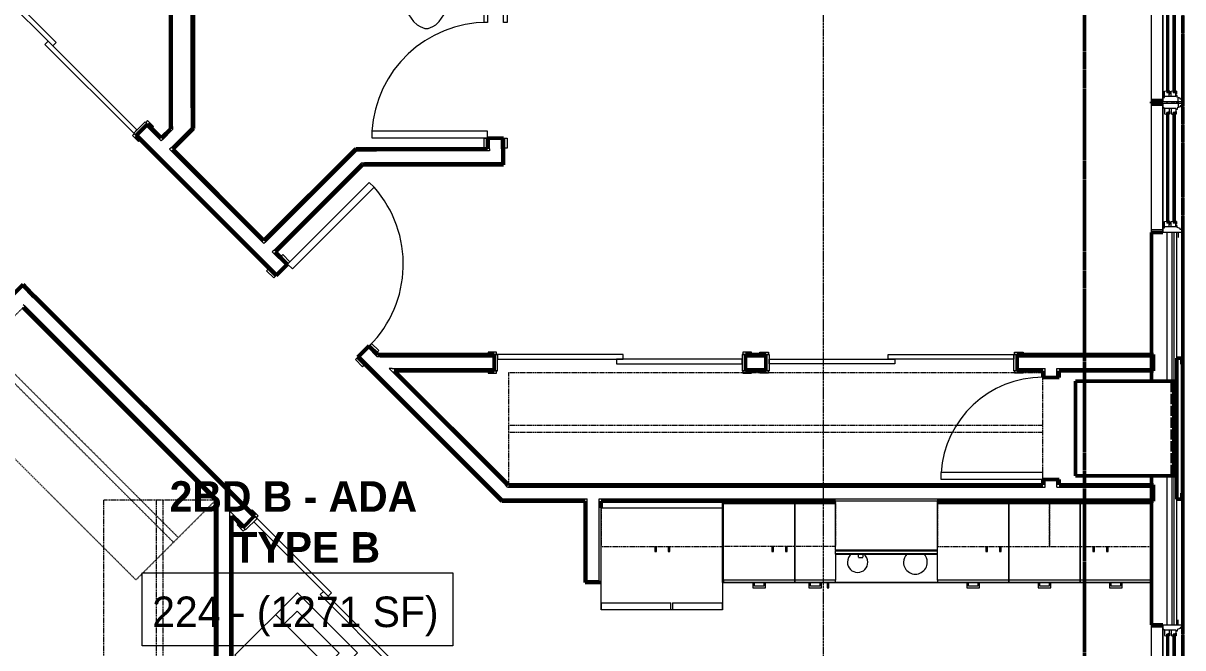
# Model space of a CAD drawing. Header units: inches. Extents: x -4218 to -1830, y 9767 to 12426.
# Drawn here: x -2408.9 to -2067.5, y 10197.6 to 10381.6 of the extents above; entities that cross this region are included whole.
import ezdxf

# ---------------------------------------------------------------- set-up
doc = ezdxf.new("R2010")
doc.units = ezdxf.units.IN
doc.header["$MEASUREMENT"] = 0
for name, pattern in [('Dash', [0.25, 0.125, -0.125]), ('Dash 1_16_', [0.125, 0.0625, -0.0625]), ('Grid Line 1_2_', [0.875, 0.5, -0.125, 0.125, -0.125])]:
    doc.linetypes.add(name, pattern=pattern)
for name, color, linetype, lineweight in [('0-1', 7, 'Continuous', 5), ('0-2', 252, 'Continuous', 9), ('A-AREA-IDEN', 2, 'Continuous', 9), ('A-DOOR-1', 10, 'Continuous', 9), ('A-DOOR-2', 50, 'Continuous', 20), ('A-DOOR-FRAM-1', 50, 'Continuous', 20), ('A-GENM', 5, 'Continuous', 9), ('A-GENM-6', 5, 'Continuous', 50), ('A-GLAZ-1', 151, 'Continuous', 9), ('A-GLAZ-2', 151, 'Continuous', 20), ('A-GLAZ-3', 151, 'Continuous', 50), ('A-WALL', 113, 'Continuous', 13), ('A-WALL-1', 7, 'Continuous', 50), ('A-WALL-2', 250, 'Continuous', 13), ('A-WALL-3', 253, 'Continuous', 9), ('A-WALL-4', 252, 'Continuous', 9), ('A-WALL-7', 113, 'Continuous', 9), ('A-WALL-8', 113, 'Continuous', 50), ('C-PROP-LINE-1', 91, 'Dash 1_16_', 50), ('P-SANR-FIXT-1', 10, 'Continuous', 9), ('P-SANR-FIXT-3', 252, 'Continuous', 9), ('Q-CASE-1', 253, 'Continuous', 9), ('Q-CASE-2', 252, 'Continuous', 9), ('Q-CASE-3', 10, 'Continuous', 9), ('Q-CASE-4', 10, 'Dash', 9), ('Q-CASE-5', 254, 'Continuous', 9), ('Q-CASE-HDLN-1', 10, 'Dash', 9), ('Q-SPCQ-1', 10, 'Continuous', 9), ('S-GRID-1', 1, 'Grid Line 1_2_', 9)]:
    doc.layers.add(name, color=color, linetype=linetype, lineweight=lineweight)
doc.styles.add('Century Gothic', font='ufonts.com_century-gothic.ttf', dxfattribs={"height": 9})
doc.styles.add('Century Gothic_B', font='GOTHICB.TTF', dxfattribs={"height": 9})

# ---------------------------------------------------------------- blocks, each defined once
blk = doc.blocks.new('OD_CW_Closet - OD_CW_Closet-2068594-BACKGROUND - 2ND FLOOR')
at = {"layer": 'Q-CASE-HDLN-1'}
for p, q in [((80.94, 24), (0.74, 24)), ((0.74, 24), (0.74, -9.27)), ((80.94, -9.27), (80.94, 24)), ((0.74, 8.37), (80.94, 8.37)), ((0.74, 6.37), (80.94, 6.37)), ((0.74, -9.27), (80.94, -9.27))]:
    blk.add_line(p, q, dxfattribs=at)
blk = doc.blocks.new('OD_CW_Closet - OD_CW_Closet-3115502-BACKGROUND - 2ND FLOOR')
at = {"layer": 'Q-CASE-HDLN-1'}
for p, q in [((78.86, 24), (0.74, 24)), ((0.74, 24), (0.74, -9)), ((78.86, -9), (78.86, 24)), ((0.74, 8.5), (78.86, 8.5)), ((0.74, 6.5), (78.86, 6.5)), ((0.74, -9), (78.86, -9))]:
    blk.add_line(p, q, dxfattribs=at)
blk = doc.blocks.new('Stacked Washer and Dryer - 26_x25_ - Private-1352637-BACKGROUND - 2ND FLOOR')
at = {"layer": 'P-SANR-FIXT-1'}
for p, q in [((0, 12.5), (26, 12.5)), ((0, 12.5), (0, -12.5)), ((16.90625, 12.5), (16.90625, -12.5)), ((26, 12.5), (26, -12.5)), ((16.90625, 8.75), (22.09375, 8.75)), ((22.09375, 8.75), (22.09375, -8.75)), ((22.09375, -8.75), (16.90625, -8.75)), ((26, -12.5), (0, -12.5))]:
    blk.add_line(p, q, dxfattribs=at)
blk = doc.blocks.new('SLIDING - FLUSH - 5-0 x 6-8-3203585-BACKGROUND - 2ND FLOOR')
at = {"layer": 'A-DOOR-1'}
for p, q in [((-30.25, 3), (-32.75, 3)), ((-32.75, 3), (-32.75, 2.25)), ((-32.75, 2.25), (-30.25, 2.25)), ((-30.25, 2.25), (-30.25, 3)), ((30.25, 3), (30.25, 2.25)), ((32.75, 3), (30.25, 3)), ((30.25, 2.25), (32.75, 2.25)), ((32.75, 2.25), (32.75, 3)), ((-30.25, -2.5), (-32.75, -2.5)), ((-32.75, -2.5), (-32.75, -3.25)), ((-32.75, -3.25), (-30.25, -3.25)), ((-30.25, -3.25), (-30.25, -2.5)), ((32.75, -2.5), (30.25, -2.5)), ((30.25, -2.5), (30.25, -3.25)), ((30.25, -3.25), (32.75, -3.25)), ((32.75, -3.25), (32.75, -2.5))]:
    blk.add_line(p, q, dxfattribs=at)
at = {"layer": 'A-DOOR-2'}
for p, q in [((1, 2.25), (-30, 2.25)), ((-30, 2.25), (-30, 0.87)), ((-30, 0.87), (1, 0.87)), ((30, 0.87), (-1, 0.87)), ((-1, 0.87), (-1, -0.5)), ((1, 0.87), (1, 2.25)), ((30, -0.5), (30, 0.87)), ((-1, -0.5), (30, -0.5))]:
    blk.add_line(p, q, dxfattribs=at)
at = {"layer": 'A-DOOR-FRAM-1'}
for p, q in [((-30, 2.25), (-31, 2.25)), ((-31, 2.25), (-31, -2.5)), ((-30, -2.5), (-30, 2.25)), ((31, 2.25), (30, 2.25)), ((30, 2.25), (30, -2.5)), ((31, -2.5), (31, 2.25)), ((-31, -2.5), (-30, -2.5)), ((30, -2.5), (31, -2.5))]:
    blk.add_line(p, q, dxfattribs=at)
blk = doc.blocks.new('SWING - SINGLE - FLUSH - 30_ x 70_ - MAGIC PAK DOOR - ACOUSTICAL SEAL - IN CLOSET-3199408-BACKGROUND - 2ND FLOOR')
at = {"layer": 'A-DOOR-1'}
blk.add_arc((15, -2.375), 30.067, 180, 266.18593, dxfattribs=at)
at = {"layer": 'A-DOOR-2'}
for p, q in [((13, -2.375), (13, -32.375)), ((15, -2.375), (13, -2.375)), ((15, -2.375), (15, -32.375)), ((15, -32.375), (13, -32.375))]:
    blk.add_line(p, q, dxfattribs=at)
blk = doc.blocks.new('SWING - SINGLE - FLUSH - 2-10 x 6-8 - PRIVACY-3199405-BACKGROUND - 2ND FLOOR')
at = {"layer": 'A-DOOR-1'}
blk.add_arc((17, -2.38), 34.07, 180, 266.6343, dxfattribs=at)
at = {"layer": 'A-DOOR-2'}
for p, q in [((15, -2.38), (15, -36.38)), ((17, -2.38), (15, -2.38)), ((17, -2.38), (17, -36.38)), ((17, -36.38), (15, -36.38))]:
    blk.add_line(p, q, dxfattribs=at)
at = {"layer": 'A-DOOR-FRAM-1'}
for p, q in [((-20, 2.37), (-20, 3.37)), ((-20, 3.37), (-17, 3.37)), ((-17, 2.37), (-20, 2.37)), ((-17, 3.37), (-17, 2.37)), ((17, 2.37), (17, 3.37)), ((17, 3.37), (20, 3.37)), ((20, 2.37), (17, 2.37)), ((20, 3.37), (20, 2.37)), ((-20, -2.38), (-17, -2.38)), ((-20, -3.38), (-20, -2.38)), ((-17, -3.38), (-20, -3.38)), ((-17, -2.38), (-17, -3.38)), ((17, -2.38), (20, -2.38)), ((17, -3.38), (17, -2.38)), ((20, -3.38), (17, -3.38)), ((20, -2.38), (20, -3.38))]:
    blk.add_line(p, q, dxfattribs=at)
blk = doc.blocks.new('SLIDING - FLUSH - 6-0 x 6-8-3203588-BACKGROUND - 2ND FLOOR')
at = {"layer": 'A-DOOR-1'}
for p, q in [((-38.75, 3.25), (-36.25, 3.25)), ((-38.75, 2.5), (-38.75, 3.25)), ((-36.25, 2.5), (-38.75, 2.5)), ((-36.25, 3.25), (-36.25, 2.5)), ((36.25, 3.25), (38.75, 3.25)), ((36.25, 2.5), (36.25, 3.25)), ((38.75, 2.5), (36.25, 2.5)), ((38.75, 3.25), (38.75, 2.5)), ((-38.75, -2.25), (-36.25, -2.25)), ((-38.75, -3), (-38.75, -2.25)), ((-36.25, -3), (-38.75, -3)), ((-36.25, -2.25), (-36.25, -3)), ((36.25, -2.25), (38.75, -2.25)), ((36.25, -3), (36.25, -2.25)), ((38.75, -3), (36.25, -3)), ((38.75, -2.25), (38.75, -3))]:
    blk.add_line(p, q, dxfattribs=at)
at = {"layer": 'A-DOOR-2'}
for p, q in [((-1, -0.875), (-1, 0.5)), ((-1, 0.5), (36, 0.5)), ((36, 0.5), (36, -0.875)), ((-36, -2.25), (-36, -0.875)), ((-36, -0.875), (1, -0.875)), ((1, -2.25), (-36, -2.25)), ((36, -0.875), (-1, -0.875)), ((1, -0.875), (1, -2.25))]:
    blk.add_line(p, q, dxfattribs=at)
at = {"layer": 'A-DOOR-FRAM-1'}
for p, q in [((-37, -2.25), (-37, 2.5)), ((-37, 2.5), (-36, 2.5)), ((-36, 2.5), (-36, -2.25)), ((36, 2.5), (37, 2.5)), ((36, -2.25), (36, 2.5)), ((37, 2.5), (37, -2.25)), ((-36, -2.25), (-37, -2.25)), ((37, -2.25), (36, -2.25))]:
    blk.add_line(p, q, dxfattribs=at)
blk = doc.blocks.new('OD_CW_Closet - OD_CW_Closet-2067908-BACKGROUND - 2ND FLOOR')
at = {"layer": 'Q-CASE-HDLN-1'}
for p, q in [((158.05, 24), (0.74, 24)), ((0.74, 24), (0.74, -9)), ((158.05, -9), (158.05, 24)), ((0.74, 8.5), (158.05, 8.5)), ((0.74, 6.5), (158.05, 6.5)), ((0.74, -9), (158.05, -9))]:
    blk.add_line(p, q, dxfattribs=at)
blk = doc.blocks.new('SLIDING - FLUSH - 6-0 x 6-8-3203587-BACKGROUND - 2ND FLOOR')
at = {"layer": 'A-DOOR-1'}
for p, q in [((-36.25, 3), (-38.75, 3)), ((-38.75, 3), (-38.75, 2.25)), ((-38.75, 2.25), (-36.25, 2.25)), ((-36.25, 2.25), (-36.25, 3)), ((36.25, 3), (36.25, 2.25)), ((38.75, 3), (36.25, 3)), ((36.25, 2.25), (38.75, 2.25)), ((38.75, 2.25), (38.75, 3)), ((-36.25, -2.5), (-38.75, -2.5)), ((-38.75, -2.5), (-38.75, -3.25)), ((-38.75, -3.25), (-36.25, -3.25)), ((-36.25, -3.25), (-36.25, -2.5)), ((38.75, -2.5), (36.25, -2.5)), ((36.25, -2.5), (36.25, -3.25)), ((36.25, -3.25), (38.75, -3.25)), ((38.75, -3.25), (38.75, -2.5))]:
    blk.add_line(p, q, dxfattribs=at)
at = {"layer": 'A-DOOR-2'}
for p, q in [((1, 2.25), (-36, 2.25)), ((-36, 2.25), (-36, 0.875)), ((-36, 0.875), (1, 0.875)), ((36, 0.875), (-1, 0.875)), ((-1, 0.875), (-1, -0.5)), ((1, 0.875), (1, 2.25)), ((36, -0.5), (36, 0.875)), ((-1, -0.5), (36, -0.5))]:
    blk.add_line(p, q, dxfattribs=at)
at = {"layer": 'A-DOOR-FRAM-1'}
for p, q in [((-36, 2.25), (-37, 2.25)), ((-37, 2.25), (-37, -2.5)), ((-36, -2.5), (-36, 2.25)), ((37, 2.25), (36, 2.25)), ((36, 2.25), (36, -2.5)), ((37, -2.5), (37, 2.25)), ((-37, -2.5), (-36, -2.5)), ((36, -2.5), (37, -2.5))]:
    blk.add_line(p, q, dxfattribs=at)
blk = doc.blocks.new('Toilet-Domestic-3D - Toilet-Domestic-3D-V56-BACKGROUND - 2ND FLOOR')
at = {"layer": 'P-SANR-FIXT-1'}
for p, q in [((-9.98, 11.75), (-9.98, 19.48)), ((9.98, 19.48), (9.98, 11.75)), ((6.25, 8.02), (-6.25, 8.02)), ((-4.86, 8.02), (-5.21, 5)), ((4.86, 8.02), (5.21, 5)), ((-6.4, 4), (-6.97, 3)), ((-5.21, 5), (-6.4, 4)), ((-3.84, 5.5), (-5.21, 5)), ((-2.5, 5.74), (-3.84, 5.5)), ((-1, 6), (-2.01, 5.82)), ((1, 6), (-1, 6)), ((2, 5.82), (1, 6)), ((3.84, 5.5), (2.49, 5.74)), ((5.21, 5), (3.84, 5.5)), ((6.4, 4), (5.21, 5)), ((6.97, 3), (6.4, 4)), ((-7.41, 1), (-7.5, 0)), ((-7.24, 2), (-7.41, 1)), ((-6.97, 3), (-7.24, 2)), ((7.24, 2), (6.97, 3)), ((7.41, 1), (7.24, 2)), ((7.5, 0), (7.41, 1)), ((-7.5, 0), (-7.33, -1.99)), ((-7.33, -1.99), (-6.79, -4)), ((6.79, -4), (7.33, -1.99)), ((7.33, -1.99), (7.5, 0)), ((-6.79, -4), (-6.06, -6)), ((-6.06, -6), (-5.13, -8)), ((5.13, -8), (6.06, -6)), ((6.06, -6), (6.79, -4)), ((-5.13, -8), (-3.74, -10)), ((-3.74, -10), (-2.74, -11)), ((2.74, -11), (3.74, -10)), ((3.74, -10), (5.13, -8)), ((-2.74, -11), (-1.87, -11.5)), ((-1.87, -11.5), (-0.5, -12)), ((-0.5, -12), (0.5, -12)), ((0.5, -12), (1.87, -11.5)), ((1.87, -11.5), (2.74, -11))]:
    blk.add_line(p, q, dxfattribs=at)
for centre, start, end in [((-6.25, 11.75), 180, 270), ((6.25, 11.75), 270, 360)]:
    blk.add_arc(centre, 3.73, start, end, dxfattribs=at)
at = {"layer": 'P-SANR-FIXT-3'}
blk.add_line((-9.98, 19.48), (9.98, 19.48), dxfattribs=at)
blk = doc.blocks.new('Refrigerator_-_Side-by-Side_6047 - 36_ X 30_-1372843-BACKGROUND - 2ND FLOOR')
at = {"layer": 'Q-SPCQ-1'}
for p, q in [((-17.88, 15.58), (17.87, 15.58)), ((-17.88, -14.42), (-17.88, 15.58)), ((-17.88, 15.58), (-3.13, 15.58)), ((-17.88, 15.58), (-17.88, 13.58)), ((-3.13, 13.58), (-3.13, 15.58)), ((-2.63, 15.58), (17.87, 15.58)), ((-2.63, 15.58), (-2.63, 13.58)), ((17.87, 15.58), (17.87, -14.42)), ((17.87, 13.58), (17.87, 15.58)), ((-3.13, 13.58), (-17.88, 13.58)), ((17.87, 13.58), (-2.63, 13.58)), ((17.87, -14.42), (-17.88, -14.42))]:
    blk.add_line(p, q, dxfattribs=at)
blk = doc.blocks.new('Range - 24_ x 30_-V64-BACKGROUND - 2ND FLOOR')
at = {"layer": 'Q-SPCQ-1'}
blk.add_line((0, -22), (0.12, -22), dxfattribs=at)
for centre, radius, start, end in [((6.5, -6), 3.5, 360, 180), ((23.5, -6), 3, 0, 180), ((6.5, -6), 3.5, 180, 223.5648), ((6.5, -6), 3.5, 316.389, 0), ((23.5, -6), 3, 180, 233.3258), ((23.5, -6), 3, 306.1227, 0), ((6.5, -6), 3.5, 261.0228, 278.9772)]:
    blk.add_arc(centre, radius, start, end, dxfattribs=at)
blk = doc.blocks.new('Single Door 1 Drawer 211 - 211 Base Cabinet Single Door1 Drawer 12_-V65-BACKGROUND - 2ND FLOOR')
at = {"layer": 'Q-CASE-1'}
for p, q in [((-11.26, -0.37), (-11.26, 0)), ((-1.76, -24), (-1.27, -24))]:
    blk.add_line(p, q, dxfattribs=at)
at = {"layer": 'Q-CASE-2'}
for p, q in [((-11.26, -23.25), (-11.26, -0.37)), ((0.74, -14.49), (0.74, -14.61)), ((0.74, -15.6), (0.74, -23.25)), ((-11.26, -23.25), (-11.26, -24)), ((0.74, -23.25), (-11.26, -23.25)), ((0.74, -24), (0.74, -23.25)), ((-11.26, -24), (0.74, -24)), ((-7.14, -24), (-6.64, -24)), ((-3.39, -24), (-3.89, -24)), ((-1.76, -24), (-1.27, -24))]:
    blk.add_line(p, q, dxfattribs=at)
at = {"layer": 'Q-CASE-3'}
for p, q in [((-7.14, -24), (-7.14, -25.5)), ((-7.14, -25.5), (-3.39, -25.5)), ((-6.64, -25), (-6.64, -24)), ((-3.89, -25), (-6.64, -25)), ((-3.89, -24), (-3.89, -25)), ((-3.39, -25.5), (-3.39, -24)), ((-1.76, -24), (-1.76, -25.5)), ((-1.76, -25.5), (-1.27, -25.5)), ((-1.27, -25.5), (-1.27, -24))]:
    blk.add_line(p, q, dxfattribs=at)
at = {"layer": 'Q-CASE-5'}
blk.add_line((-11.26, 0), (0.74, 0), dxfattribs=at)
blk = doc.blocks.new('Base Cabinet 4 Drawer 254 - Base Cabinet 4 Drawer 254 21_-2556168-BACKGROUND - 2ND FLOOR')
at = {"layer": 'Q-CASE-1'}
for p, q in [((-9.76, -0.37), (-9.76, 0)), ((11.24, 0), (11.24, -0.37)), ((-1.14, -24), (-0.64, -24)), ((2.61, -24), (2.11, -24))]:
    blk.add_line(p, q, dxfattribs=at)
at = {"layer": 'Q-CASE-2'}
for p, q in [((-9.76, -23.25), (-9.76, -0.37)), ((11.24, -0.37), (11.24, -23.25)), ((-9.76, -23.25), (-9.76, -24)), ((11.24, -23.25), (-9.76, -23.25)), ((11.24, -24), (11.24, -23.25)), ((-9.76, -24), (11.24, -24)), ((-1.14, -24), (-0.64, -24)), ((2.61, -24), (2.11, -24))]:
    blk.add_line(p, q, dxfattribs=at)
at = {"layer": 'Q-CASE-3'}
for p, q in [((-1.14, -24), (-1.14, -25.5)), ((-1.14, -25.5), (2.61, -25.5)), ((-0.64, -25), (-0.64, -24)), ((2.11, -25), (-0.64, -25)), ((2.11, -24), (2.11, -25)), ((2.61, -25.5), (2.61, -24))]:
    blk.add_line(p, q, dxfattribs=at)
at = {"layer": 'Q-CASE-5'}
for p, q in [((-9.76, 0), (11.24, 0)), ((-1.14, -24), (-0.64, -24)), ((-1.14, -24), (-0.64, -24)), ((2.61, -24), (2.11, -24)), ((2.61, -24), (2.11, -24))]:
    blk.add_line(p, q, dxfattribs=at)
blk = doc.blocks.new('Base Cabinet 3 Drawer 230 - Base Cabinet 3 Drawer 230 21_-V44-BACKGROUND - 2ND FLOOR')
at = {"layer": 'Q-CASE-1'}
for p, q in [((-9.76, -0.37), (-9.76, 0)), ((11.24, 0), (11.24, -0.37)), ((-1.14, -24), (-0.64, -24)), ((2.61, -24), (2.11, -24))]:
    blk.add_line(p, q, dxfattribs=at)
at = {"layer": 'Q-CASE-2'}
for p, q in [((-9.76, -23.25), (-9.76, -0.37)), ((11.24, -0.37), (11.24, -23.25)), ((-9.76, -23.25), (-9.76, -24)), ((11.24, -23.25), (-9.76, -23.25)), ((11.24, -24), (11.24, -23.25)), ((-9.76, -24), (11.24, -24)), ((-1.14, -24), (-0.64, -24)), ((2.61, -24), (2.11, -24))]:
    blk.add_line(p, q, dxfattribs=at)
at = {"layer": 'Q-CASE-3'}
for p, q in [((-1.14, -24), (-1.14, -25.5)), ((-1.14, -25.5), (2.61, -25.5)), ((-0.64, -25), (-0.64, -24)), ((2.11, -25), (-0.64, -25)), ((2.11, -24), (2.11, -25)), ((2.61, -25.5), (2.61, -24))]:
    blk.add_line(p, q, dxfattribs=at)
at = {"layer": 'Q-CASE-5'}
for p, q in [((-9.76, 0), (11.24, 0)), ((-1.14, -24), (-0.64, -24)), ((2.61, -24), (2.11, -24))]:
    blk.add_line(p, q, dxfattribs=at)
blk = doc.blocks.new('Base Cabinet 3 Drawer 230 - Base Cabinet 3 Drawer 230 21_-V59-BACKGROUND - 2ND FLOOR')
at = {"layer": 'Q-CASE-1'}
for p, q in [((-9.76, -0.37), (-9.76, 0)), ((-1.14, -24), (-0.64, -24)), ((2.61, -24), (2.11, -24))]:
    blk.add_line(p, q, dxfattribs=at)
at = {"layer": 'Q-CASE-2'}
for p, q in [((-9.76, -23.25), (-9.76, -0.37)), ((11.24, 0), (11.24, -23.25)), ((-9.76, -23.25), (-9.76, -24)), ((11.21, -23.25), (-9.76, -23.25)), ((11.24, -24), (11.24, -23.25)), ((-9.76, -24), (11.21, -24)), ((-1.14, -24), (-0.64, -24)), ((2.61, -24), (2.11, -24))]:
    blk.add_line(p, q, dxfattribs=at)
at = {"layer": 'Q-CASE-3'}
for p, q in [((-1.14, -24), (-1.14, -25.5)), ((-1.14, -25.5), (2.61, -25.5)), ((-0.64, -25), (-0.64, -24)), ((2.11, -25), (-0.64, -25)), ((2.11, -24), (2.11, -25)), ((2.61, -25.5), (2.61, -24))]:
    blk.add_line(p, q, dxfattribs=at)
at = {"layer": 'Q-CASE-5'}
for p, q in [((-9.76, 0), (11.21, 0)), ((-1.14, -24), (-0.64, -24)), ((2.61, -24), (2.11, -24))]:
    blk.add_line(p, q, dxfattribs=at)
blk = doc.blocks.new('300 Series Wall Hung Cabinet_302 - 33_ X 36_-2610278-BACKGROUND - 2ND FLOOR')
at = {"layer": 'Q-CASE-3'}
for p, q in [((-1.76, 14.69), (-2.25, 14.69)), ((-2.25, 14.69), (-2.25, 13.19)), ((-1.76, 13.19), (-1.76, 14.69)), ((2.24, 14.69), (1.75, 14.69)), ((1.75, 14.69), (1.75, 13.19)), ((2.24, 13.19), (2.24, 14.69)), ((-1.76, 13.19), (-2.25, 13.19)), ((2.24, 13.19), (1.75, 13.19))]:
    blk.add_line(p, q, dxfattribs=at)
at = {"layer": 'Q-CASE-4'}
for p, q in [((-16.5, 0.19), (-16.5, 13.19)), ((-16.5, 13.19), (16.5, 13.19)), ((16.5, 13.19), (16.5, 0.19)), ((16.5, 0.19), (-16.5, 0.19))]:
    blk.add_line(p, q, dxfattribs=at)
blk = doc.blocks.new('300 Series Wall Hung Cabinet_302 - 18_ x 36_-2362919-BACKGROUND - 2ND FLOOR')
at = {"layer": 'Q-CASE-3'}
for p, q in [((-2.25, -13.19), (-1.76, -13.19)), ((-2.25, -13.19), (-2.25, -14.69)), ((-1.76, -14.69), (-1.76, -13.19)), ((1.75, -13.19), (2.24, -13.19)), ((1.75, -13.19), (1.75, -14.69)), ((2.24, -14.69), (2.24, -13.19)), ((-2.25, -14.69), (-1.76, -14.69)), ((1.75, -14.69), (2.24, -14.69))]:
    blk.add_line(p, q, dxfattribs=at)
at = {"layer": 'Q-CASE-4'}
for p, q in [((18, -0.19), (-18, -0.19)), ((-18, -0.19), (-18, -13.19)), ((18, -13.19), (18, -0.19)), ((-18, -13.19), (18, -13.19))]:
    blk.add_line(p, q, dxfattribs=at)
blk = doc.blocks.new('300 Series Wall Hung Cabinet_302 - 30_ X 36_-2572944-BACKGROUND - 2ND FLOOR')
at = {"layer": 'Q-CASE-3'}
for p, q in [((-2.25, -13.19), (-1.76, -13.19)), ((-2.25, -13.19), (-2.25, -14.69)), ((-1.76, -14.69), (-1.76, -13.19)), ((1.75, -13.19), (2.24, -13.19)), ((1.75, -13.19), (1.75, -14.69)), ((2.24, -14.69), (2.24, -13.19)), ((-2.25, -14.69), (-1.76, -14.69)), ((1.75, -14.69), (2.24, -14.69))]:
    blk.add_line(p, q, dxfattribs=at)
at = {"layer": 'Q-CASE-4'}
for p, q in [((15, -0.19), (-15, -0.19)), ((-15, -0.19), (-15, -13.19)), ((15, -13.19), (15, -0.19)), ((-15, -13.19), (15, -13.19))]:
    blk.add_line(p, q, dxfattribs=at)
blk = doc.blocks.new('30quot_MicrowaveVent_11166 - 70cm miele oven-2804781-BACKGROUND - 2ND FLOOR')
at = {"layer": 'Q-CASE-3'}
for p, q in [((15.68, 15.6), (-14.2, 15.6)), ((-14.2, 15.39), (-14.2, 15.6)), ((-14.2, 14.61), (-14.2, 15.39)), ((15.68, 15.39), (-14.2, 15.39)), ((15.68, 14.61), (-14.2, 14.61)), ((-14.2, 0), (-14.2, 14.49)), ((-14.2, 14.49), (15.68, 14.49)), ((8.88, 16.6), (7.69, 16.6)), ((7.69, 15.63), (7.69, 16.55)), ((8.88, 16.55), (8.88, 15.63)), ((15.68, 15.6), (15.68, 15.39)), ((15.68, 15.39), (15.68, 14.61)), ((15.68, 14.49), (15.68, 0)), ((-14.2, 0), (15.68, 0))]:
    blk.add_line(p, q, dxfattribs=at)
blk = doc.blocks.new('300 Series Wall Hung Cabinet_302 - 33_ X 36_-2610350-BACKGROUND - 2ND FLOOR')
at = {"layer": 'Q-CASE-3'}
for p, q in [((-2.25, -13.19), (-1.76, -13.19)), ((-2.25, -13.19), (-2.25, -14.69)), ((-1.76, -14.69), (-1.76, -13.19)), ((1.75, -13.19), (2.24, -13.19)), ((1.75, -13.19), (1.75, -14.69)), ((2.24, -14.69), (2.24, -13.19)), ((-2.25, -14.69), (-1.76, -14.69)), ((1.75, -14.69), (2.24, -14.69))]:
    blk.add_line(p, q, dxfattribs=at)
at = {"layer": 'Q-CASE-4'}
for p, q in [((16.5, -0.19), (-16.5, -0.19)), ((-16.5, -0.19), (-16.5, -13.19)), ((16.5, -13.19), (16.5, -0.19)), ((-16.5, -13.19), (16.5, -13.19))]:
    blk.add_line(p, q, dxfattribs=at)
blk = doc.blocks.new('CTR - 1st Phase - Unit Layouts_rvt-1-BACKGROUND - 2ND FLOOR')
at = {"layer": 'A-WALL-1'}
for p, q in [((-2365.59, 10412.16), (-2365.59, 10350.5)), ((-2358.84, 10357.25), (-2358.84, 10412.16)), ((-2358.84, 10351.42), (-2358.84, 10357.25)), ((-2372.34, 10351.83), (-2375.7, 10348.48)), ((-2368.3, 10347.79), (-2372.34, 10351.83)), ((-2358.84, 10350.53), (-2358.84, 10351.42)), ((-2375.7, 10348.48), (-2334.48, 10307.26)), ((-2365.59, 10350.5), (-2368.3, 10347.79)), ((-2364.94, 10344.43), (-2358.84, 10350.53)), ((-2338.07, 10317.56), (-2364.94, 10344.43)), ((-2311.02, 10344.62), (-2338.07, 10317.56)), ((-2310.13, 10344.62), (-2311.02, 10344.62)), ((-2304.3, 10344.62), (-2310.13, 10344.62)), ((-2272.25, 10344.62), (-2304.3, 10344.62)), ((-2272.25, 10347.74), (-2272.25, 10344.62)), ((-2267.5, 10347.74), (-2272.25, 10347.74)), ((-2267.5, 10344.62), (-2267.5, 10347.74)), ((-2267.5, 10340.49), (-2267.5, 10344.62)), ((-2334.71, 10314.2), (-2309.05, 10339.87)), ((-2309.05, 10339.87), (-2267.5, 10339.87)), ((-2267.5, 10339.87), (-2267.5, 10340.49)), ((-2331.12, 10310.62), (-2334.71, 10314.2)), ((-2334.48, 10307.26), (-2331.12, 10310.62)), ((-2408.95, 10304.59), (-2418.71, 10294.83)), ((-2408.51, 10304.14), (-2408.95, 10304.59)), ((-2405.59, 10301.23), (-2408.51, 10304.14)), ((-2340.8, 10236.44), (-2405.59, 10301.23)), ((-2408.95, 10297.87), (-2352.3, 10241.22)), ((-2307.08, 10286.57), (-2310.44, 10283.21)), ((-2304.48, 10283.97), (-2307.08, 10286.57)), ((-2310.44, 10283.21), (-2272.8, 10245.57)), ((-2270.32, 10283.97), (-2304.48, 10283.97)), ((-2270.32, 10279.22), (-2270.32, 10283.97)), ((-2190.32, 10283.97), (-2196.32, 10283.97)), ((-2196.32, 10283.97), (-2196.32, 10279.22)), ((-2190.32, 10279.22), (-2190.32, 10283.97)), ((-2076.17, 10283.97), (-2116.32, 10283.97)), ((-2116.32, 10283.97), (-2116.32, 10279.22)), ((-2076.17, 10283.35), (-2076.17, 10283.97)), ((-2076.17, 10279.85), (-2076.17, 10283.35)), ((-2076.17, 10279.22), (-2076.17, 10279.85)), ((-2299.73, 10279.22), (-2270.32, 10279.22)), ((-2266.08, 10245.57), (-2299.73, 10279.22)), ((-2196.32, 10279.22), (-2190.32, 10279.22)), ((-2116.32, 10279.22), (-2108.72, 10279.22)), ((-2108.72, 10279.22), (-2108.72, 10277.22)), ((-2108.72, 10277.22), (-2103.97, 10277.22)), ((-2103.97, 10279.22), (-2076.17, 10279.22)), ((-2103.97, 10277.22), (-2103.97, 10279.22)), ((-2272.8, 10245.57), (-2268.68, 10241.45)), ((-2108.72, 10245.57), (-2266.08, 10245.57)), ((-2108.72, 10247.22), (-2108.72, 10245.57)), ((-2103.97, 10247.22), (-2108.72, 10247.22)), ((-2103.97, 10245.57), (-2103.97, 10247.22)), ((-2076.17, 10245.57), (-2103.97, 10245.57)), ((-2076.17, 10244.95), (-2076.17, 10245.57)), ((-2076.17, 10241.45), (-2076.17, 10244.95)), ((-2352.3, 10241.22), (-2352.3, 10163)), ((-2268.68, 10241.45), (-2268.05, 10240.82)), ((-2268.05, 10240.82), (-2243.53, 10240.82)), ((-2243.53, 10240.82), (-2243.53, 10216.82)), ((-2238.78, 10240.82), (-2169.78, 10240.82)), ((-2238.78, 10238.82), (-2238.78, 10240.82)), ((-2169.78, 10240.82), (-2203.03, 10240.82)), ((-2203.03, 10240.82), (-2203.03, 10240.45)), ((-2203.03, 10240.45), (-2169.78, 10240.45)), ((-2139.89, 10240.82), (-2076.17, 10240.82)), ((-2076.8, 10240.82), (-2139.89, 10240.82)), ((-2139.89, 10240.45), (-2076.8, 10240.45)), ((-2076.8, 10240.45), (-2076.8, 10240.82)), ((-2076.17, 10240.82), (-2076.17, 10241.45)), ((-2347.55, 10236.47), (-2344.16, 10233.08)), ((-2347.55, 10166.75), (-2347.55, 10236.47)), ((-2344.16, 10233.08), (-2340.8, 10236.44)), ((-2243.53, 10216.82), (-2242.9, 10216.82)), ((-2242.9, 10216.82), (-2239.4, 10216.82)), ((-2239.4, 10216.82), (-2238.78, 10216.82))]:
    blk.add_line(p, q, dxfattribs=at)
at = {"layer": 'A-WALL-2'}
for p, q in [((-2364.96, 10351.13), (-2364.96, 10412.16)), ((-2359.46, 10356.63), (-2359.46, 10412.16)), ((-2359.46, 10356.63), (-2359.46, 10355.74)), ((-2359.46, 10355.74), (-2359.46, 10350.79)), ((-2368.3, 10346.91), (-2372.79, 10351.39)), ((-2334.04, 10307.7), (-2375.26, 10348.92)), ((-2367.86, 10347.35), (-2364.96, 10350.24)), ((-2365.38, 10344.87), (-2359.46, 10350.79)), ((-2364.96, 10351.13), (-2364.96, 10350.24)), ((-2367.86, 10347.35), (-2368.3, 10346.91)), ((-2365.38, 10344.87), (-2365.83, 10344.43)), ((-2338.07, 10316.68), (-2365.83, 10344.43)), ((-2271.62, 10344.62), (-2271.62, 10347.74)), ((-2271.62, 10344.62), (-2271.62, 10343.99)), ((-2268.12, 10344.62), (-2268.12, 10347.74)), ((-2268.12, 10344.62), (-2268.12, 10343.99)), ((-2310.76, 10343.99), (-2337.63, 10317.12)), ((-2310.76, 10343.99), (-2305.81, 10343.99)), ((-2305.81, 10343.99), (-2304.92, 10343.99)), ((-2271.62, 10343.99), (-2304.92, 10343.99)), ((-2268.12, 10343.99), (-2268.12, 10340.49)), ((-2309.31, 10340.49), (-2335.15, 10314.65)), ((-2309.31, 10340.49), (-2308.42, 10340.49)), ((-2268.12, 10340.49), (-2308.42, 10340.49)), ((-2337.63, 10317.12), (-2338.07, 10316.68)), ((-2335.15, 10314.65), (-2335.6, 10314.2)), ((-2331.57, 10310.17), (-2335.6, 10314.2)), ((-2408.95, 10303.7), (-2406.47, 10301.23)), ((-2406.47, 10301.23), (-2406.03, 10300.78)), ((-2341.24, 10236), (-2406.03, 10300.78)), ((-2408.95, 10298.75), (-2408.51, 10298.31)), ((-2351.67, 10241.48), (-2408.51, 10298.31)), ((-2271.92, 10245.57), (-2310, 10283.66)), ((-2304.74, 10283.35), (-2307.52, 10286.13)), ((-2303.86, 10283.35), (-2304.74, 10283.35)), ((-2303.86, 10283.35), (-2270.32, 10283.35)), ((-2196.32, 10283.35), (-2190.32, 10283.35)), ((-2116.32, 10283.35), (-2076.8, 10283.35)), ((-2076.8, 10279.85), (-2076.8, 10283.35)), ((-2300.36, 10279.85), (-2301.24, 10279.85)), ((-2266.97, 10245.57), (-2301.24, 10279.85)), ((-2300.36, 10279.85), (-2270.32, 10279.85)), ((-2196.32, 10279.85), (-2190.32, 10279.85)), ((-2116.32, 10279.85), (-2108.1, 10279.85)), ((-2108.1, 10279.22), (-2108.1, 10279.85)), ((-2104.6, 10279.85), (-2076.8, 10279.85)), ((-2104.6, 10279.22), (-2104.6, 10279.85)), ((-2108.1, 10277.22), (-2108.1, 10279.22)), ((-2104.6, 10277.22), (-2104.6, 10279.22)), ((-2271.29, 10244.95), (-2271.92, 10245.57)), ((-2266.34, 10244.95), (-2266.97, 10245.57)), ((-2108.1, 10245.57), (-2108.1, 10247.22)), ((-2108.1, 10244.95), (-2108.1, 10245.57)), ((-2104.6, 10245.57), (-2104.6, 10247.22)), ((-2104.6, 10244.95), (-2104.6, 10245.57)), ((-2267.79, 10241.45), (-2271.29, 10244.95)), ((-2266.34, 10244.95), (-2108.1, 10244.95)), ((-2104.6, 10244.95), (-2076.8, 10244.95)), ((-2076.8, 10241.45), (-2076.8, 10244.95)), ((-2351.67, 10241.48), (-2351.67, 10240.59)), ((-2351.67, 10240.59), (-2351.67, 10162.38)), ((-2267.79, 10241.45), (-2242.9, 10241.45)), ((-2242.9, 10240.82), (-2242.9, 10241.45)), ((-2242.9, 10217.45), (-2242.9, 10240.82)), ((-2239.4, 10241.45), (-2076.8, 10241.45)), ((-2239.4, 10240.82), (-2239.4, 10241.45)), ((-2239.4, 10217.45), (-2239.4, 10240.82)), ((-2343.72, 10233.52), (-2348.17, 10237.98)), ((-2348.17, 10237.98), (-2348.17, 10237.09)), ((-2348.17, 10237.09), (-2348.17, 10166.13)), ((-2242.9, 10217.45), (-2239.4, 10217.45))]:
    blk.add_line(p, q, dxfattribs=at)
at = {"layer": 'A-WALL-3'}
for p, q in [((-2169.78, 10240.82), (-2203.03, 10240.82)), ((-2076.8, 10240.82), (-2139.89, 10240.82)), ((-2076.8, 10240.82), (-2076.8, 10240.45))]:
    blk.add_line(p, q, dxfattribs=at)
at = {"layer": 'A-WALL-4'}
for p, q in [((-2203.03, 10240.45), (-2203.03, 10240.82)), ((-2203.03, 10240.45), (-2169.78, 10240.45)), ((-2139.89, 10240.45), (-2076.8, 10240.45))]:
    blk.add_line(p, q, dxfattribs=at)
at = {"layer": 'A-WALL-7'}
for p, q in [((-2169.78, 10240.82), (-2203.03, 10240.82)), ((-2203.03, 10240.82), (-2203.03, 10240.45)), ((-2203.03, 10240.45), (-2203.03, 10240.82)), ((-2203.03, 10240.82), (-2169.78, 10240.82)), ((-2203.03, 10240.45), (-2203.03, 10238.82)), ((-2203.03, 10238.82), (-2203.03, 10240.45)), ((-2203.03, 10216.82), (-2203.03, 10238.82)), ((-2076.8, 10240.82), (-2139.89, 10240.82)), ((-2139.89, 10240.82), (-2076.8, 10240.82)), ((-2076.8, 10240.45), (-2076.8, 10240.82)), ((-2076.8, 10240.82), (-2076.8, 10240.45)), ((-2076.8, 10216.82), (-2076.8, 10240.45)), ((-2076.8, 10240.45), (-2076.8, 10216.82)), ((-2203.03, 10216.82), (-2076.8, 10216.82)), ((-2076.8, 10216.82), (-2203.03, 10216.82))]:
    blk.add_line(p, q, dxfattribs=at)
at = {"layer": '0-2'}
for name, p in [('Toilet-Domestic-3D - Toilet-Domestic-3D-V56-BACKGROUND - 2ND FLOOR', (-2290.25, 10392.06)), ('SLIDING - FLUSH - 6-0 x 6-8-3203587-BACKGROUND - 2ND FLOOR', (-2233.32, 10281.72)), ('300 Series Wall Hung Cabinet_302 - 18_ x 36_-2362919-BACKGROUND - 2ND FLOOR', (-2220.78, 10240.64)), ('Base Cabinet 3 Drawer 230 - Base Cabinet 3 Drawer 230 21_-V44-BACKGROUND - 2ND FLOOR', (-2193.01, 10240.82)), ('Single Door 1 Drawer 211 - 211 Base Cabinet Single Door1 Drawer 12_-V65-BACKGROUND - 2ND FLOOR', (-2170.51, 10240.82)), ('Base Cabinet 4 Drawer 254 - Base Cabinet 4 Drawer 254 21_-2556168-BACKGROUND - 2ND FLOOR', (-2130.01, 10240.82)), ('300 Series Wall Hung Cabinet_302 - 33_ X 36_-2610350-BACKGROUND - 2ND FLOOR', (-2123.28, 10240.64)), ('Base Cabinet 3 Drawer 230 - Base Cabinet 3 Drawer 230 21_-V44-BACKGROUND - 2ND FLOOR', (-2109.01, 10240.82)), ('300 Series Wall Hung Cabinet_302 - 30_ X 36_-2572944-BACKGROUND - 2ND FLOOR', (-2091.78, 10240.64)), ('Base Cabinet 3 Drawer 230 - Base Cabinet 3 Drawer 230 21_-V59-BACKGROUND - 2ND FLOOR', (-2088.01, 10240.82))]:
    blk.add_blockref(name, p, dxfattribs=at)
for name, p, rotation in [('SLIDING - FLUSH - 6-0 x 6-8-3203587-BACKGROUND - 2ND FLOOR', (-2400.28, 10376.23), 134.9999999998691), ('SWING - SINGLE - FLUSH - 2-10 x 6-8 - PRIVACY-3199405-BACKGROUND - 2ND FLOOR', (-2269.87, 10364.74), 269.9999999998544), ('SWING - SINGLE - FLUSH - 2-10 x 6-8 - PRIVACY-3199405-BACKGROUND - 2ND FLOOR', (-2320.78, 10296.91), 134.9999999998691), ('OD_CW_Closet - OD_CW_Closet-2068594-BACKGROUND - 2ND FLOOR', (-2426.44, 10281.42), 314.9999999999715), ('SLIDING - FLUSH - 6-0 x 6-8-3203588-BACKGROUND - 2ND FLOOR', (-2153.32, 10281.72), 180), ('OD_CW_Closet - OD_CW_Closet-2067908-BACKGROUND - 2ND FLOOR', (-2107.99, 10269.57), 180), ('SWING - SINGLE - FLUSH - 30_ x 70_ - MAGIC PAK DOOR - ACOUSTICAL SEAL - IN CLOSET-3199408-BACKGROUND - 2ND FLOOR', (-2106.35, 10262.22), 269.9999999998828), ('OD_CW_Closet - OD_CW_Closet-3115502-BACKGROUND - 2ND FLOOR', (-2376.3, 10241.87), 269.9999999999687), ('Refrigerator_-_Side-by-Side_6047 - 36_ X 30_-1372843-BACKGROUND - 2ND FLOOR', (-2220.9, 10224.4), 180), ('300 Series Wall Hung Cabinet_302 - 33_ X 36_-2610278-BACKGROUND - 2ND FLOOR', (-2186.28, 10240.64), 180), ('30quot_MicrowaveVent_11166 - 70cm miele oven-2804781-BACKGROUND - 2ND FLOOR', (-2154.1, 10240.82), 180), ('Range - 24_ x 30_-V64-BACKGROUND - 2ND FLOOR', (-2139.78, 10216.82), 180), ('SLIDING - FLUSH - 5-0 x 6-8-3203585-BACKGROUND - 2ND FLOOR', (-2320.47, 10212.93), 314.9999999998772), ('Stacked Washer and Dryer - 26_x25_ - Private-1352637-BACKGROUND - 2ND FLOOR', (-2337.77, 10186.62), 44.99999999984976)]:
    blk.add_blockref(name, p, dxfattribs=dict(at, rotation=rotation))
blk = doc.blocks.new('Window-Double_Hung-Andersen-400_Series-Tilt_Wash - DOUBLE HUNG - REVERSE COTTAGE - 2ND FLOOR-2888709-BACKGROUND - 2ND FLOOR')
at = {"layer": 'A-GLAZ-1'}
for p, q in [((-19.01, 2.62), (-19.01, 4.12)), ((-19.01, 4.12), (-18.95, 4.12)), ((-18.95, 4.62), (18.95, 4.62)), ((-18.95, 1.25), (-18.95, 4.62)), ((-18.32, 1.25), (-18.32, 4.62)), ((18.32, 1.25), (18.32, 4.62)), ((18.95, 4.62), (18.95, 1.25)), ((18.95, 4.12), (19.01, 4.12)), ((19.01, 4.12), (19.01, 2.62)), ((-18.95, 2.62), (-19.01, 2.62)), ((18.95, 1.25), (-18.95, 1.25)), ((-15.7, 0.12), (15.7, 0.12)), ((19.01, 2.62), (18.95, 2.62)), ((-16.29, 0), (-15.7, 0)), ((-16.29, -0.38), (-15.7, -0.38)), ((-16.29, -1.94), (-15.7, -1.94)), ((-16.29, -2.31), (-15.7, -2.31)), ((-15.82, -0.38), (-15.82, 0)), ((-15.82, -2.31), (-15.82, -1.94)), ((-15.7, 0), (15.7, 0)), ((-15.7, -0.38), (15.7, -0.38)), ((-15.7, -0.5), (15.7, -0.5)), ((-15.7, -1.81), (15.7, -1.81)), ((-15.7, -1.94), (15.7, -1.94)), ((-15.7, -2.31), (15.7, -2.31)), ((-15.7, -2.44), (15.7, -2.44)), ((16.29, 0), (15.7, 0)), ((16.29, -0.38), (15.7, -0.38)), ((16.29, -1.94), (15.7, -1.94)), ((16.29, -2.31), (15.7, -2.31)), ((15.82, -0.38), (15.82, 0)), ((15.82, -2.31), (15.82, -1.94))]:
    blk.add_line(p, q, dxfattribs=at)
at = {"layer": 'A-GLAZ-2'}
for p, q in [((-19.01, 1.25), (19.01, 1.25)), ((-19.01, -4.62), (-19.01, 1.25)), ((-17.67, 0.97), (-18, 1.25)), ((-17.67, 0.97), (-17.67, 0.75)), ((-17.67, 0.75), (-15.86, 0.75)), ((-17.42, -2.56), (-17.42, 0.75)), ((-16.29, -0.5), (-16.29, 0.12)), ((-15.7, 0.12), (-16.29, 0.12)), ((-15.86, 0.75), (-15.7, 0.12)), ((15.86, 0.75), (15.7, 0.12)), ((15.7, 0.12), (16.29, 0.12)), ((17.67, 0.75), (15.86, 0.75)), ((16.29, -0.5), (16.29, 0.12)), ((17.42, -2.56), (17.42, 0.75)), ((17.67, 0.97), (18, 1.25)), ((17.67, 0.97), (17.67, 0.75)), ((19.01, 1.25), (19.01, -4.62)), ((-19.01, -3.25), (-20.51, -3.25)), ((-17.92, -3.81), (-17.61, -3)), ((-17.61, -3), (-17.14, -3)), ((-17.42, -0.62), (-16.57, -0.62)), ((-17.42, -1.19), (-15.86, -1.19)), ((-17.42, -2.56), (-16.57, -2.56)), ((-17.14, -3), (-17.14, -2.56)), ((-16.57, -0.5), (-16.57, -0.84)), ((-15.7, -0.5), (-16.57, -0.5)), ((-15.86, -0.84), (-16.57, -0.84)), ((-16.57, -2.44), (-16.57, -2.78)), ((-15.7, -2.44), (-16.57, -2.44)), ((-15.86, -2.78), (-16.57, -2.78)), ((-16.29, -2.44), (-16.29, -1.81)), ((-15.7, -1.81), (-16.29, -1.81)), ((-15.86, -0.84), (-15.7, -0.5)), ((-15.86, -1.19), (-15.7, -1.81)), ((-15.86, -2.78), (-15.7, -2.44)), ((15.86, -0.84), (15.7, -0.5)), ((15.7, -0.5), (16.57, -0.5)), ((15.86, -1.19), (15.7, -1.81)), ((15.7, -1.81), (16.29, -1.81)), ((15.86, -2.78), (15.7, -2.44)), ((15.7, -2.44), (16.57, -2.44)), ((15.86, -0.84), (16.57, -0.84)), ((17.42, -1.19), (15.86, -1.19)), ((15.86, -2.78), (16.57, -2.78)), ((16.29, -2.44), (16.29, -1.81)), ((16.57, -0.5), (16.57, -0.84)), ((17.42, -0.62), (16.57, -0.62)), ((16.57, -2.44), (16.57, -2.78)), ((17.42, -2.56), (16.57, -2.56)), ((17.14, -3), (17.14, -2.56)), ((17.61, -3), (17.14, -3)), ((17.92, -3.81), (17.61, -3)), ((19.01, -3.25), (20.51, -3.25)), ((19.01, -4.62), (-19.01, -4.62)), ((-18.2, -3.81), (-17.92, -3.81)), ((-18.2, -4.62), (-18.2, -3.81)), ((18.2, -3.81), (17.92, -3.81)), ((18.2, -4.62), (18.2, -3.81))]:
    blk.add_line(p, q, dxfattribs=at)
blk = doc.blocks.new('V-Series_EWC4_SPVU_RFA_2015 - 2ND AND 3RD FLOOR-V195-BACKGROUND - 2ND FLOOR')
at = {"layer": 'A-GENM'}
for p, q in [((-2069.67, 10275.69), (-2069.67, 10272.89)), ((-2069.67, 10272.89), (-2069.67, 10272.39)), ((-2069.67, 10272.39), (-2069.67, 10269.41)), ((-2069.67, 10269.41), (-2069.67, 10268.91)), ((-2069.67, 10268.91), (-2069.67, 10265.92)), ((-2069.67, 10265.92), (-2069.67, 10265.42)), ((-2069.67, 10265.42), (-2069.67, 10262.44)), ((-2069.67, 10262.44), (-2069.67, 10261.94)), ((-2069.67, 10261.94), (-2069.67, 10258.96)), ((-2069.67, 10258.96), (-2069.67, 10258.46)), ((-2069.67, 10258.46), (-2069.67, 10255.47)), ((-2069.67, 10255.47), (-2069.67, 10254.97)), ((-2069.67, 10254.97), (-2069.67, 10251.99)), ((-2069.67, 10251.99), (-2069.67, 10251.49)), ((-2069.67, 10251.49), (-2069.67, 10248.69))]:
    blk.add_line(p, q, dxfattribs=at)
at = {"layer": 'A-GENM-6'}
for p, q in [((-2069.67, 10276.13), (-2099.11, 10276.13)), ((-2099.11, 10276.13), (-2099.11, 10248.25)), ((-2069.67, 10275.69), (-2069.67, 10276.13)), ((-2070.67, 10272.89), (-2070.67, 10275.69)), ((-2070.67, 10275.69), (-2069.67, 10275.69)), ((-2069.67, 10272.89), (-2070.67, 10272.89)), ((-2069.67, 10272.39), (-2069.67, 10272.89)), ((-2070.67, 10269.41), (-2070.67, 10272.39)), ((-2070.67, 10272.39), (-2069.67, 10272.39)), ((-2069.67, 10269.41), (-2070.67, 10269.41)), ((-2069.67, 10268.91), (-2069.67, 10269.41)), ((-2070.67, 10265.92), (-2070.67, 10268.91)), ((-2070.67, 10268.91), (-2069.67, 10268.91)), ((-2069.67, 10265.92), (-2070.67, 10265.92)), ((-2069.67, 10265.42), (-2069.67, 10265.92)), ((-2070.67, 10262.44), (-2070.67, 10265.42)), ((-2070.67, 10265.42), (-2069.67, 10265.42)), ((-2069.67, 10262.44), (-2070.67, 10262.44)), ((-2070.67, 10258.96), (-2070.67, 10261.94)), ((-2070.67, 10261.94), (-2069.67, 10261.94)), ((-2069.67, 10261.94), (-2069.67, 10262.44)), ((-2069.67, 10258.96), (-2070.67, 10258.96)), ((-2070.67, 10255.47), (-2070.67, 10258.46)), ((-2070.67, 10258.46), (-2069.67, 10258.46)), ((-2069.67, 10258.46), (-2069.67, 10258.96)), ((-2069.67, 10255.47), (-2070.67, 10255.47)), ((-2070.67, 10251.99), (-2070.67, 10254.97)), ((-2070.67, 10254.97), (-2069.67, 10254.97)), ((-2069.67, 10254.97), (-2069.67, 10255.47)), ((-2069.67, 10251.99), (-2070.67, 10251.99)), ((-2070.67, 10248.69), (-2070.67, 10251.49)), ((-2070.67, 10251.49), (-2069.67, 10251.49)), ((-2069.67, 10251.49), (-2069.67, 10251.99)), ((-2099.11, 10248.25), (-2069.67, 10248.25)), ((-2069.67, 10248.69), (-2070.67, 10248.69)), ((-2069.67, 10248.25), (-2069.67, 10248.69))]:
    blk.add_line(p, q, dxfattribs=at)
blk = doc.blocks.new('Perforated Panel at Magic-Pak - hvac panel - 2nd floor 2-2817259-BACKGROUND - 2ND FLOOR')
at = {"layer": 'A-GLAZ-3'}
for p, q in [((-19.01, -4.56), (19.01, -4.56)), ((-19.01, -4.63), (-19.01, -4.56)), ((19.01, -4.63), (-19.01, -4.63)), ((19.01, -4.56), (19.01, -4.63))]:
    blk.add_line(p, q, dxfattribs=at)
blk = doc.blocks.new('Family - ___-2835860-BACKGROUND - 2ND FLOOR')
at = {"layer": 'C-PROP-LINE-1'}
blk.add_line((-2067.55, 9980.19), (-2067.55, 10851.39), dxfattribs=at)
blk = doc.blocks.new('Family - ___-2835903-BACKGROUND - 2ND FLOOR')
at = {"layer": 'C-PROP-LINE-1'}
blk.add_line((-2096.45, 10009.09), (-2096.45, 10822.49), dxfattribs=at)
blk = doc.blocks.new('Family - ___-2835932-BACKGROUND - 2ND FLOOR')
at = {"layer": 'C-PROP-LINE-1'}
blk.add_line((-2067.55, 9980.19), (-2067.55, 10851.39), dxfattribs=at)

msp = doc.modelspace()

# ---------------------------------------------------------------- linework, layer by layer
at = {"layer": 'A-AREA-IDEN', "flags": 128}
msp.add_lwpolyline([(-2373.96, 10219.72), (-2282.47, 10219.72), (-2282.47, 10198.23), (-2373.96, 10198.23)], close=True, dxfattribs=at)
at = {"layer": 'A-WALL'}
for p, q in [((-2070.67, 10358), (-2070.67, 10358.38)), ((-2070.05, 10358), (-2070.05, 10358.38)), ((-2069.3, 10358), (-2069.3, 10358.38)), ((-2067.8, 10358), (-2067.8, 10358.38)), ((-2070.67, 10276.13), (-2070.67, 10319.98)), ((-2070.05, 10276.13), (-2070.05, 10319.98)), ((-2069.3, 10282.95), (-2069.3, 10319.98)), ((-2067.8, 10282.95), (-2067.8, 10319.98)), ((-2070.67, 10204.4), (-2070.67, 10248.25)), ((-2070.05, 10204.4), (-2070.05, 10248.25)), ((-2069.3, 10204.4), (-2069.3, 10241.43)), ((-2067.8, 10204.4), (-2067.8, 10241.43))]:
    msp.add_line(p, q, dxfattribs=at)
at = {"layer": 'A-WALL-7'}
for p, q in [((-2072.17, 10358), (-2072.17, 10358.38)), ((-2072.17, 10276.13), (-2072.17, 10319.98)), ((-2072.17, 10204.4), (-2072.17, 10248.25))]:
    msp.add_line(p, q, dxfattribs=at)
at = {"layer": 'A-WALL-8'}
for p, q in [((-2076.8, 10358.38), (-2076.8, 10358)), ((-2073.42, 10358.38), (-2076.8, 10358.38)), ((-2067.55, 10358), (-2067.55, 10358.38)), ((-2076.8, 10358), (-2073.42, 10358)), ((-2076.8, 10319.98), (-2076.8, 10276.13)), ((-2073.42, 10319.98), (-2076.8, 10319.98)), ((-2067.55, 10281.2), (-2067.55, 10319.98)), ((-2069.3, 10241.43), (-2069.3, 10282.95)), ((-2069.3, 10282.95), (-2067.8, 10282.95)), ((-2067.8, 10282.95), (-2067.8, 10281.2)), ((-2067.8, 10281.2), (-2067.55, 10281.2)), ((-2076.8, 10276.13), (-2069.67, 10276.13)), ((-2069.67, 10276.13), (-2069.67, 10248.25)), ((-2069.67, 10248.25), (-2076.8, 10248.25)), ((-2076.8, 10248.25), (-2076.8, 10204.4)), ((-2067.55, 10243.18), (-2067.8, 10243.18)), ((-2067.8, 10243.18), (-2067.8, 10241.43)), ((-2067.55, 10204.4), (-2067.55, 10243.18)), ((-2067.8, 10241.43), (-2069.3, 10241.43)), ((-2076.8, 10204.4), (-2073.42, 10204.4))]:
    msp.add_line(p, q, dxfattribs=at)
at = {"layer": 'S-GRID-1'}
msp.add_line((-2173.32, 9836.18), (-2173.32, 12376.81), dxfattribs=at)

# ---------------------------------------------------------------- block references
at = {"layer": '0-1'}
msp.add_blockref('CTR - 1st Phase - Unit Layouts_rvt-1-BACKGROUND - 2ND FLOOR', (0, 0), dxfattribs=at)
at = {"layer": 'A-GENM'}
msp.add_blockref('V-Series_EWC4_SPVU_RFA_2015 - 2ND AND 3RD FLOOR-V195-BACKGROUND - 2ND FLOOR', (0, 0), dxfattribs=at)
at = {"layer": 'A-GLAZ-1', "rotation": 89.99999999999991}
for name, p in [('Window-Double_Hung-Andersen-400_Series-Tilt_Wash - DOUBLE HUNG - REVERSE COTTAGE - 2ND FLOOR-2888709-BACKGROUND - 2ND FLOOR', (-2072.17, 10377.39)), ('Window-Double_Hung-Andersen-400_Series-Tilt_Wash - DOUBLE HUNG - REVERSE COTTAGE - 2ND FLOOR-2888709-BACKGROUND - 2ND FLOOR', (-2072.17, 10338.99)), ('Perforated Panel at Magic-Pak - hvac panel - 2nd floor 2-2817259-BACKGROUND - 2ND FLOOR', (-2072.17, 10262.19)), ('Window-Double_Hung-Andersen-400_Series-Tilt_Wash - DOUBLE HUNG - REVERSE COTTAGE - 2ND FLOOR-2888709-BACKGROUND - 2ND FLOOR', (-2072.17, 10185.39))]:
    msp.add_blockref(name, p, dxfattribs=at)
at = {"layer": 'C-PROP-LINE-1'}
for name in ['Family - ___-2835860-BACKGROUND - 2ND FLOOR', 'Family - ___-2835932-BACKGROUND - 2ND FLOOR', 'Family - ___-2835903-BACKGROUND - 2ND FLOOR']:
    msp.add_blockref(name, (0, 0), dxfattribs=at)

# ---------------------------------------------------------------- texts
at = {"layer": 'A-AREA-IDEN', "char_height": 9, "attachment_point": 1}
for s, insert, width, style in [('2BD B - ADA', (-2365.84, 10246.69), 90.9, 'Century Gothic_B'), ('TYPE B', (-2347.34, 10231.69), 46.359, 'Century Gothic_B'), ('224 - (1271 SF)', (-2370.96, 10212.72), 103.323, 'Century Gothic')]:
    msp.add_mtext(s, dxfattribs=dict(at, insert=insert, width=width, style=style))

doc.saveas('drawing.dxf')
